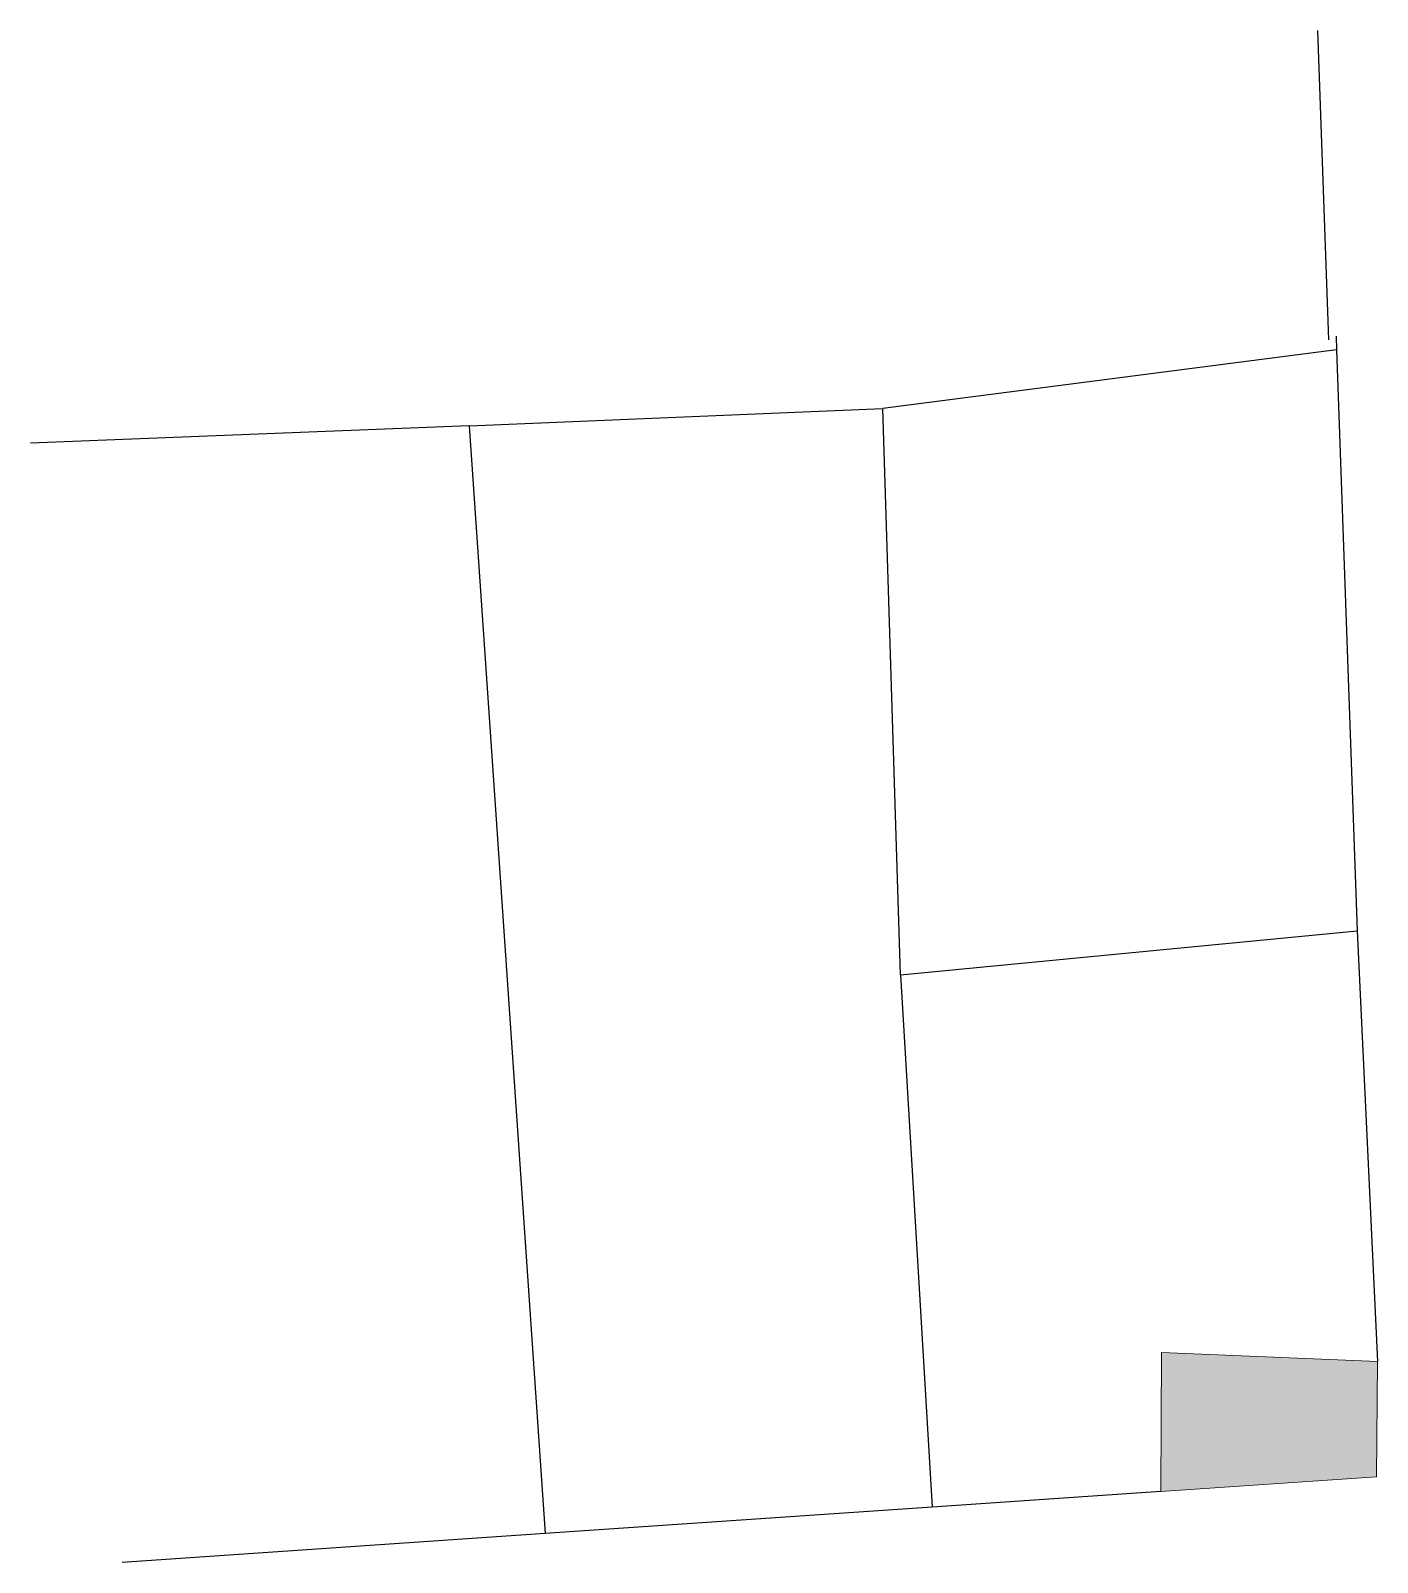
# Paper-space layout 'LAMINA DE TRABAJO' of a CAD drawing. Header units: millimetres. Extents: x 613180 to 614266, y 1320810 to 1321786.
# Drawn here: x 613179.64 to 613209.56, y 1320935.96 to 1320969.99 of the extents above.
import ezdxf

# ---------------------------------------------------------------- set-up
doc = ezdxf.new("R2010")
doc.units = ezdxf.units.MM
doc.layers.add('CVL_CUADCON_TIT', color=1, linetype='Continuous')
doc.layers.add('Nivel 2', color=7, linetype='Continuous', lineweight=0)

psp = doc.layouts.new('LAMINA DE TRABAJO')

# ---------------------------------------------------------------- hatches: boundary and pattern name
at = {"lineweight": 30}
h = psp.add_hatch(color=18, dxfattribs=at)
h.dxf.hatch_style = 1
h.set_gradient(color1=(0, 0, 255), color2=(255, 255, 0), tint=1, name='INVCURVED')
h.paths.add_polyline_path([(613209.54, 1320937.863), (613209.558, 1320940.424), (613204.759, 1320940.621), (613204.748, 1320937.535)])

# ---------------------------------------------------------------- linework, layer by layer
at = {"layer": 'CVL_CUADCON_TIT', "color": 0, "lineweight": 0, "ltscale": 0.5, "flags": 128}
psp.add_lwpolyline([(613204.748, 1320937.535), (613209.54, 1320937.863), (613209.558, 1320940.424), (613204.759, 1320940.621), (613204.748, 1320937.535)], dxfattribs=at)
at = {"layer": 'Nivel 2', "color": 1, "linetype": 'Continuous', "lineweight": -3}
for p, q in [((613208.227, 1320969.989), (613208.47, 1320963.123)), ((613208.642, 1320963.198), (613208.653, 1320962.899)), ((613208.653, 1320962.899), (613198.569, 1320961.595)), ((613208.653, 1320962.899), (613209.111, 1320949.988)), ((613189.379, 1320961.207), (613198.569, 1320961.595)), ((613198.964, 1320949.01), (613198.569, 1320961.595)), ((613189.379, 1320961.207), (613179.639, 1320960.823)), ((613189.379, 1320961.207), (613191.07, 1320936.601)), ((613198.964, 1320949.01), (613209.111, 1320949.988)), ((613209.111, 1320949.988), (613209.558, 1320940.424)), ((613198.964, 1320949.01), (613199.67, 1320937.188)), ((613204.748, 1320937.535), (613199.67, 1320937.188)), ((613199.67, 1320937.188), (613191.07, 1320936.601)), ((613191.07, 1320936.601), (613181.67, 1320935.96))]:
    psp.add_line(p, q, dxfattribs=at)

doc.saveas('drawing.dxf')
